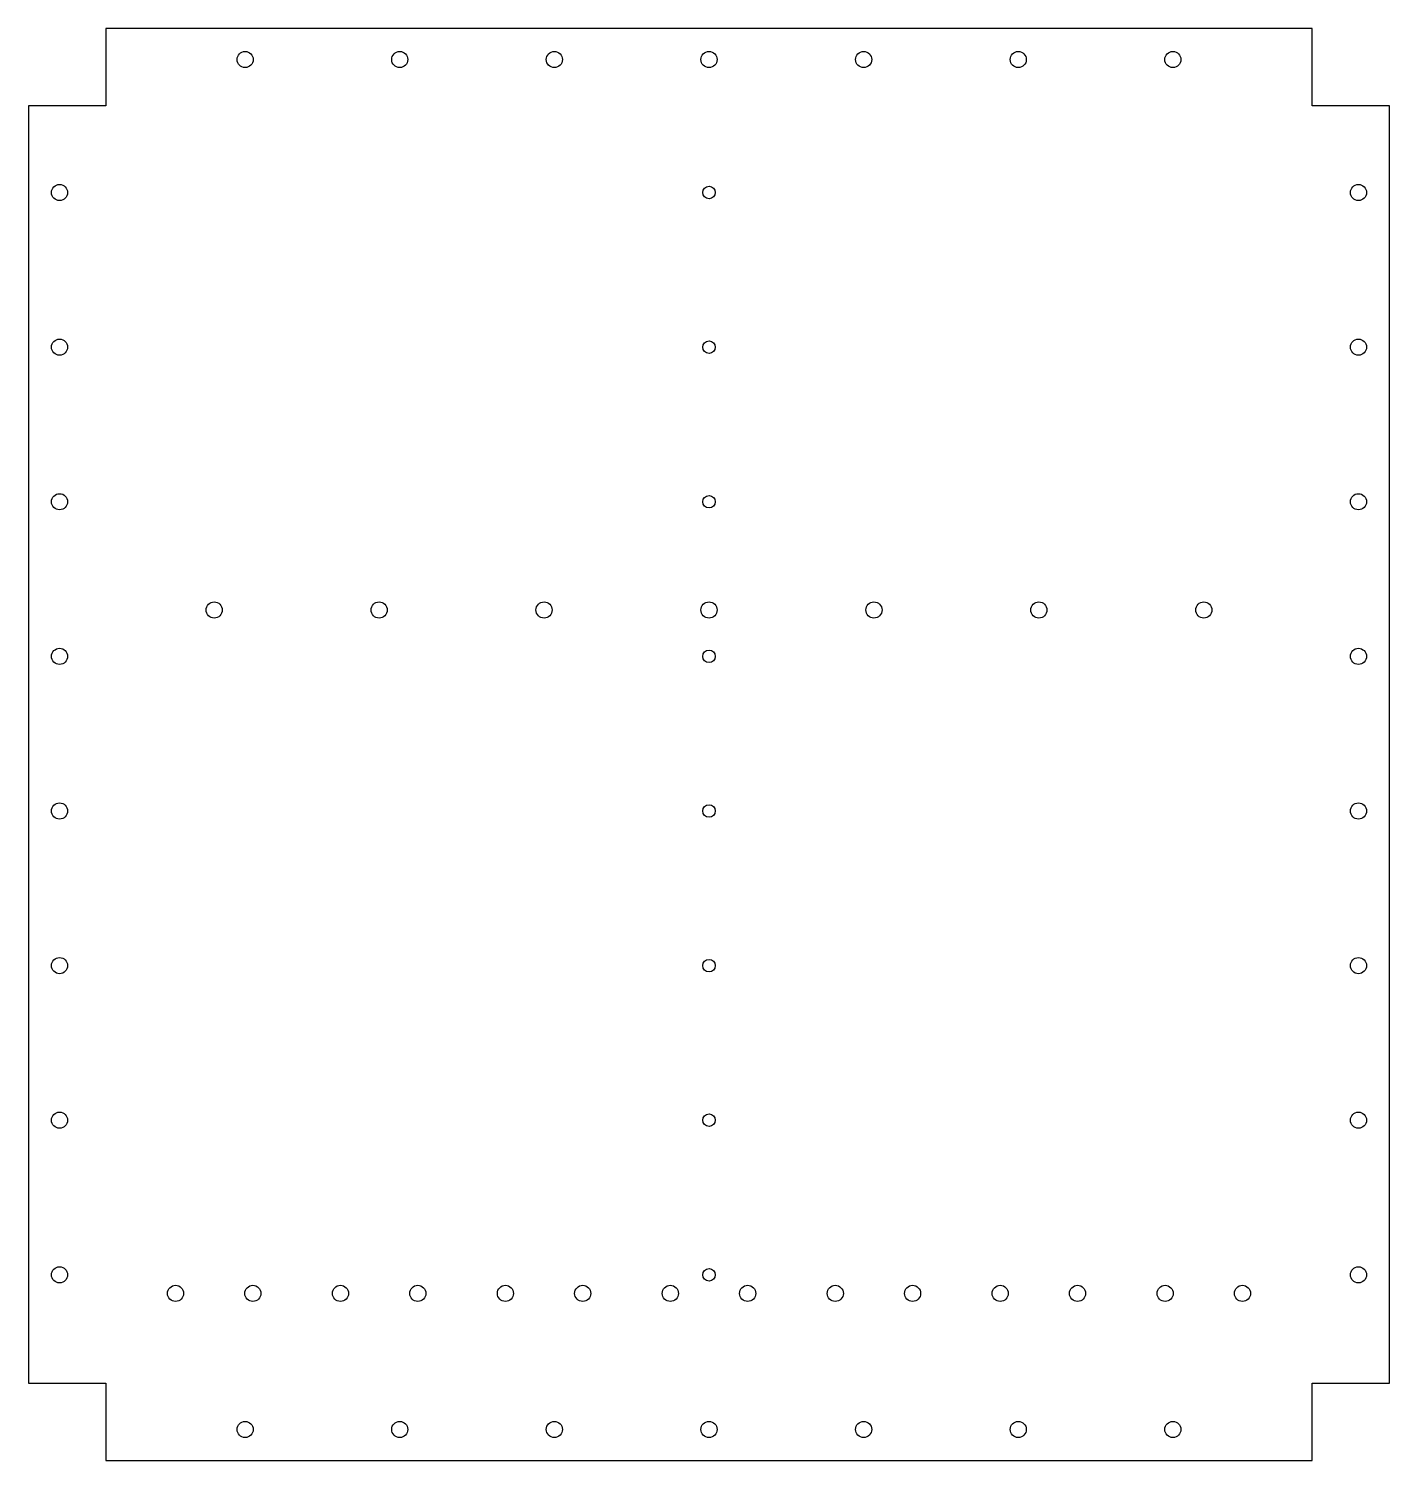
# Model space of a CAD drawing. Extents: x 237 to 677, y 73 to 536.
import ezdxf

# ---------------------------------------------------------------- set-up
doc = ezdxf.new("R2010")
doc.units = 0
doc.layers.add('ProjItem002', color=7, linetype='CONTINUOUS')

msp = doc.modelspace()

# ---------------------------------------------------------------- linework, layer by layer
at = {"layer": 'ProjItem002'}
for p, q in [((262.2, 536.3), (262.2, 511.3)), ((652.2, 536.3), (262.2, 536.3)), ((652.2, 511.3), (652.2, 536.3)), ((237.2, 511.3), (237.2, 317.142)), ((262.2, 511.3), (237.2, 511.3)), ((677.2, 511.3), (652.2, 511.3)), ((677.2, 98.3), (677.2, 511.3)), ((237.2, 317.142), (237.2, 98.3)), ((237.2, 98.3), (262.2, 98.3)), ((262.2, 98.3), (262.2, 73.3)), ((652.2, 73.3), (652.2, 98.3)), ((652.2, 98.3), (677.2, 98.3)), ((262.2, 73.3), (652.2, 73.3))]:
    msp.add_line(p, q, dxfattribs=at)
for centre, radius in [((307.2, 526.3), 2.61), ((357.2, 526.3), 2.61), ((407.2, 526.3), 2.61), ((457.2, 526.3), 2.61), ((507.2, 526.3), 2.61), ((557.2, 526.3), 2.61), ((607.2, 526.3), 2.61), ((247.2, 483.3), 2.61), ((457.2, 483.3), 2.019), ((667.2, 483.3), 2.61), ((247.2, 433.3), 2.61), ((457.2, 433.3), 2.019), ((667.2, 433.3), 2.61), ((247.2, 383.3), 2.61), ((457.2, 383.3), 2.019), ((667.2, 383.3), 2.61), ((297.2, 348.3), 2.61), ((350.533, 348.3), 2.61), ((403.867, 348.3), 2.61), ((457.2, 348.3), 2.61), ((510.533, 348.3), 2.61), ((563.867, 348.3), 2.61), ((617.2, 348.3), 2.61), ((247.2, 333.3), 2.61), ((457.2, 333.3), 2.019), ((667.2, 333.3), 2.61), ((247.2, 283.3), 2.61), ((457.2, 283.3), 2.019), ((667.2, 283.3), 2.61), ((247.2, 233.3), 2.61), ((457.2, 233.3), 2.019), ((667.2, 233.3), 2.61), ((247.2, 183.3), 2.61), ((457.2, 183.3), 2.019), ((667.2, 183.3), 2.61), ((247.2, 133.3), 2.61), ((457.2, 133.3), 2.019), ((667.2, 133.3), 2.61), ((284.7, 127.3), 2.61), ((309.7, 127.3), 2.61), ((338.033, 127.3), 2.61), ((363.033, 127.3), 2.61), ((391.367, 127.3), 2.61), ((416.367, 127.3), 2.61), ((444.7, 127.3), 2.61), ((469.7, 127.3), 2.61), ((498.033, 127.3), 2.61), ((523.033, 127.3), 2.61), ((551.367, 127.3), 2.61), ((576.367, 127.3), 2.61), ((604.7, 127.3), 2.61), ((629.7, 127.3), 2.61), ((307.2, 83.3), 2.61), ((357.2, 83.3), 2.61), ((407.2, 83.3), 2.61), ((457.2, 83.3), 2.61), ((507.2, 83.3), 2.61), ((557.2, 83.3), 2.61), ((607.2, 83.3), 2.61)]:
    msp.add_circle(centre, radius, dxfattribs=at)

doc.saveas('drawing.dxf')
